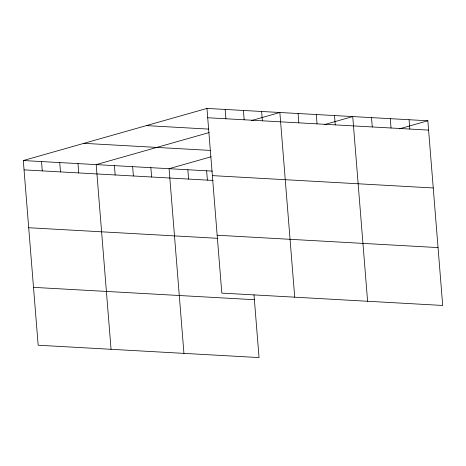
<?xml version="1.0" encoding="UTF-8"?>
<svg xmlns="http://www.w3.org/2000/svg" width="466" height="466" viewBox="0 0 466 466"><rect width="100%" height="100%" fill="white"/><g stroke="black" fill="none" stroke-linecap="round" stroke-linejoin="round"><path stroke-width="0.7" d="M253.987 294.745L259.044 357.579L38.16 345.224L23.3 160.537L206.956 108.421L427.84 120.776L442.7 305.463L221.816 293.102L206.956 108.421M209.059 132.583L96.194 164.62L111.054 349.302M251.611 120.508L279.85 112.498L294.71 297.18M211.092 156.774L169.082 168.698L183.942 353.379M324.505 124.591L352.739 116.576L367.598 301.257M399.601 128.791L427.84 120.776M207.708 117.747L428.592 130.107M146.347 125.616L208.727 129.105M83.909 143.342L210.067 150.396M23.3 160.537L212.409 171.121M212.362 175.618L433.246 187.973M24.051 169.869L213.16 180.453M217.162 235.237L438.046 247.592M28.706 227.734L217.82 238.318M33.505 287.359L254.389 299.714M409.066 119.727L409.818 129.059M390.292 118.673L391.044 128.004M371.513 117.624L372.264 126.956M334.518 115.556L335.27 124.888M316.292 114.537L317.043 123.869M298.071 113.518L298.822 122.849M261.624 111.479L262.375 120.811M243.403 110.459L244.155 119.785M225.177 109.44L225.928 118.766M206.636 170.795L207.382 180.126M187.856 169.746L188.608 179.078M150.862 167.678L151.613 177.01M132.635 166.659L133.387 175.991M114.415 165.64L115.166 174.966M77.968 163.601L78.719 172.927M59.747 162.576L60.498 171.907M41.521 161.556L42.272 170.888"/></g></svg>
